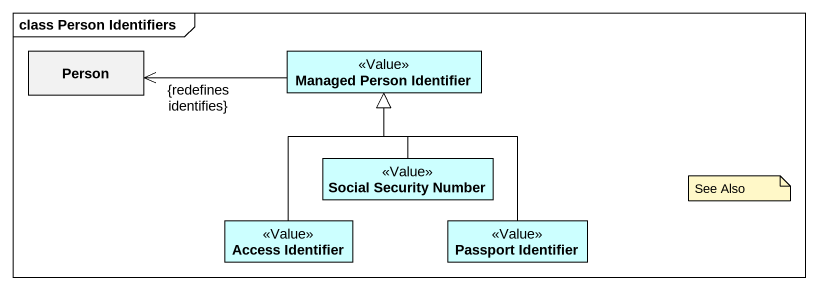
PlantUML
@startuml
mainframe class Person Identifiers
hide circle
hide empty members
class "Person" as Person_
class "Managed Person Identifier" as Managed_Person_Identifier <<Value>> #CCFFFF
class "Social Security Number" as Social_Security_Number <<Value>> #CCFFFF
class "Access Identifier" as Access_Identifier <<Value>> #CCFFFF
class "Passport Identifier" as Passport_Identifier <<Value>> #CCFFFF
Managed_Person_Identifier -left-> "{redefines identifies}" Person_
Social_Security_Number -up-|> Managed_Person_Identifier
Access_Identifier -up-|> Managed_Person_Identifier
Passport_Identifier -up-|> Managed_Person_Identifier
note as N1
  See Also
end note
@enduml
